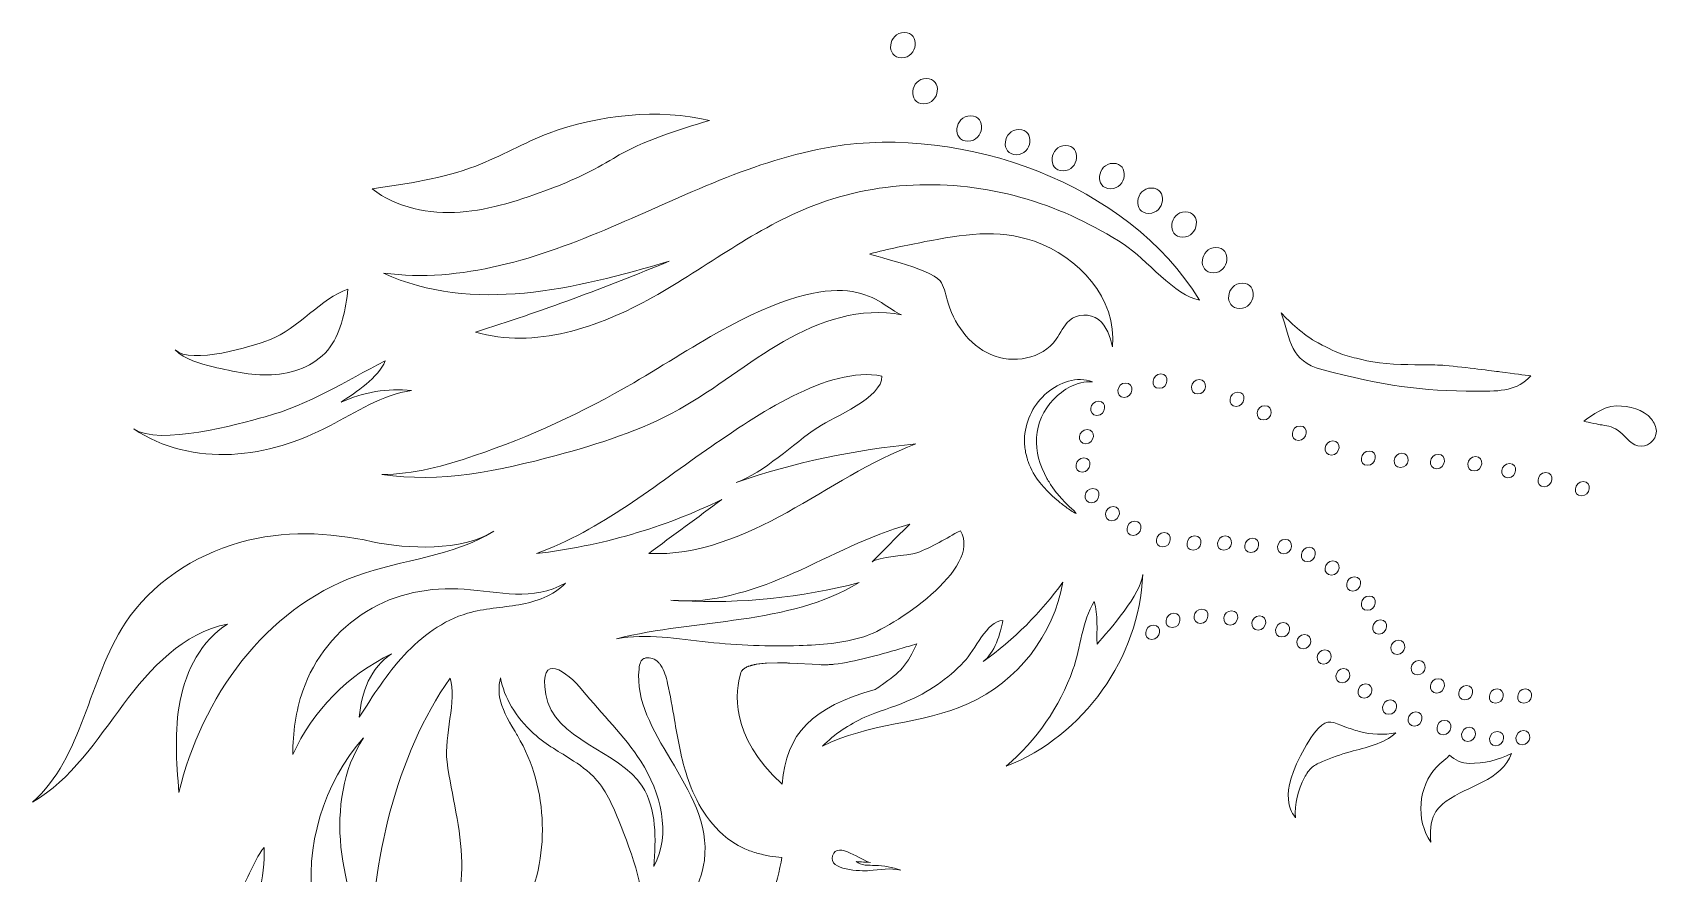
# Model space of a CAD drawing. Header units: millimetres. Extents: x -1356 to 546, y -801 to 88.
# Drawn here: x -1322 to -1003, y -171.3 to -6.2 of the extents above; entities that cross this region are included whole.
import ezdxf

# ---------------------------------------------------------------- set-up
doc = ezdxf.new("R2010")
doc.units = ezdxf.units.MM
doc.header["$MEASUREMENT"] = 0
doc.layers.add('Layer 2', color=7, linetype='Continuous')

msp = doc.modelspace()

# ---------------------------------------------------------------- linework, layer by layer
at = {"layer": 'Layer 2', "lineweight": 0}
for points, knots in [([(-1150.75, -6.21), (-1147.53, -6.21), (-1148.09, -11.19), (-1151.28, -11.19), (-1154.51, -11.19), (-1153.95, -6.21), (-1150.75, -6.21)], [0, 0, 0, 0, 1, 1, 1, 2, 2, 2, 2]), ([(-1146.42, -15.22), (-1143.19, -15.22), (-1143.75, -20.2), (-1146.94, -20.2), (-1150.17, -20.2), (-1149.61, -15.22), (-1146.42, -15.22)], [0, 0, 0, 0, 1, 1, 1, 2, 2, 2, 2]), ([(-1255.31, -36.89), (-1248.42, -35.9), (-1241.46, -34.9), (-1234.96, -32.42), (-1230.03, -30.53), (-1225.45, -27.83), (-1220.52, -25.96), (-1211.16, -22.42), (-1198.79, -21.05), (-1189.05, -23.48), (-1195.17, -25.38), (-1201.84, -27.27), (-1207.89, -30.92), (-1211.84, -33.3), (-1215.98, -35.31), (-1220.3, -36.91), (-1226.03, -39.03), (-1231.9, -41.02), (-1237.99, -41.46), (-1244.08, -41.9), (-1250.5, -40.65), (-1255.31, -36.89)], [0, 0, 0, 0, 1, 1, 1, 2, 2, 2, 3, 3, 3, 4, 4, 4, 5, 5, 5, 6, 6, 6, 7, 7, 7, 7]), ([(-1107.57, -47.83), (-1113.47, -44.01), (-1119.87, -40.97), (-1126.61, -38.95), (-1140.25, -34.86), (-1155.26, -35.04), (-1168.55, -40.17), (-1179.89, -44.54), (-1189.59, -52.24), (-1200.19, -58.18), (-1210.79, -64.13), (-1223.34, -68.39), (-1235.02, -65.04), (-1222.14, -60.95), (-1209.43, -56.3), (-1196.96, -51.11), (-1215.32, -56.57), (-1235.69, -61.52), (-1253.06, -53.44), (-1237.8, -55.52), (-1222.49, -50.47), (-1208.32, -44.42), (-1194.15, -38.37), (-1180.2, -31.19), (-1165.01, -28.65), (-1139.29, -24.35), (-1106.84, -35.73), (-1092.77, -58.73), (-1097.46, -58.03), (-1103.36, -50.57), (-1107.57, -47.83)], [0, 0, 0, 0, 1, 1, 1, 2, 2, 2, 3, 3, 3, 4, 4, 4, 5, 5, 5, 6, 6, 6, 7, 7, 7, 8, 8, 8, 9, 9, 9, 10, 10, 10, 10]), ([(-1137.74, -22.56), (-1134.52, -22.56), (-1135.07, -27.54), (-1138.27, -27.54), (-1141.49, -27.54), (-1140.94, -22.56), (-1137.74, -22.56)], [0, 0, 0, 0, 1, 1, 1, 2, 2, 2, 2]), ([(-1128.23, -25.23), (-1125.01, -25.23), (-1125.57, -30.21), (-1128.76, -30.21), (-1131.98, -30.21), (-1131.43, -25.23), (-1128.23, -25.23)], [0, 0, 0, 0, 1, 1, 1, 2, 2, 2, 2]), ([(-1119.06, -28.4), (-1115.83, -28.4), (-1116.39, -33.38), (-1119.58, -33.38), (-1122.81, -33.38), (-1122.25, -28.4), (-1119.06, -28.4)], [0, 0, 0, 0, 1, 1, 1, 2, 2, 2, 2]), ([(-1109.72, -31.9), (-1106.49, -31.9), (-1107.05, -36.88), (-1110.24, -36.88), (-1113.47, -36.88), (-1112.91, -31.9), (-1109.72, -31.9)], [0, 0, 0, 0, 1, 1, 1, 2, 2, 2, 2]), ([(-1102.21, -36.74), (-1098.98, -36.74), (-1099.54, -41.72), (-1102.73, -41.72), (-1105.96, -41.72), (-1105.4, -36.74), (-1102.21, -36.74)], [0, 0, 0, 0, 1, 1, 1, 2, 2, 2, 2]), ([(-1095.54, -41.41), (-1092.31, -41.41), (-1092.87, -46.39), (-1096.06, -46.39), (-1099.29, -46.39), (-1098.73, -41.41), (-1095.54, -41.41)], [0, 0, 0, 0, 1, 1, 1, 2, 2, 2, 2]), ([(-1112.62, -62.57), (-1114.27, -61.33), (-1116.77, -61.42), (-1118.33, -62.76), (-1119.48, -63.74), (-1120.06, -65.21), (-1120.93, -66.44), (-1123.69, -70.31), (-1129.41, -71.34), (-1133.76, -69.44), (-1138.12, -67.54), (-1141.1, -63.24), (-1142.36, -58.66), (-1142.71, -57.38), (-1142.96, -56.03), (-1143.74, -54.97), (-1145.59, -52.45), (-1158.11, -49.83), (-1157.51, -49.67), (-1153.94, -48.71), (-1150.32, -47.98), (-1146.7, -47.27), (-1139.44, -45.87), (-1132.42, -44.68), (-1125.2, -47.2), (-1116.61, -50.2), (-1108.93, -58.35), (-1109.85, -67.95), (-1110.36, -65.96), (-1110.97, -63.81), (-1112.62, -62.57)], [0, 0, 0, 0, 1, 1, 1, 2, 2, 2, 3, 3, 3, 4, 4, 4, 5, 5, 5, 6, 6, 6, 7, 7, 7, 8, 8, 8, 9, 9, 9, 10, 10, 10, 10]), ([(-1151.29, -61.65), (-1159.23, -60.02), (-1167.47, -62.84), (-1174.51, -66.88), (-1181.54, -70.93), (-1187.82, -76.2), (-1194.91, -80.14), (-1202.47, -84.35), (-1210.8, -86.98), (-1219.15, -89.24), (-1230.32, -92.26), (-1241.96, -94.7), (-1253.4, -92.98), (-1247.17, -92.97), (-1241.07, -91.28), (-1235.18, -89.28), (-1224.31, -85.58), (-1213.82, -80.78), (-1203.92, -74.97), (-1197.68, -71.31), (-1191.63, -67.34), (-1185.25, -63.93), (-1160.9, -50.89), (-1156.22, -59.45), (-1151.29, -61.65)], [0, 0, 0, 0, 1, 1, 1, 2, 2, 2, 3, 3, 3, 4, 4, 4, 5, 5, 5, 6, 6, 6, 7, 7, 7, 8, 8, 8, 8]), ([(-1090.06, -53.4), (-1093.28, -53.4), (-1092.72, -48.41), (-1089.53, -48.41), (-1086.31, -48.41), (-1086.86, -53.4), (-1090.06, -53.4)], [0, 0, 0, 0, 1, 1, 1, 2, 2, 2, 2]), ([(-1286.53, -71.83), (-1289.22, -71.19), (-1292.04, -70.43), (-1294.02, -68.5), (-1290.93, -71.51), (-1278.8, -67.82), (-1275.45, -66.55), (-1269.78, -64.4), (-1265.24, -58.26), (-1260.07, -56.63), (-1260.43, -60.34), (-1261.32, -64.83), (-1263.56, -67.95), (-1265.97, -71.31), (-1270.16, -73.03), (-1274.28, -73.36), (-1278.4, -73.69), (-1282.51, -72.8), (-1286.53, -71.83)], [0, 0, 0, 0, 1, 1, 1, 2, 2, 2, 3, 3, 3, 4, 4, 4, 5, 5, 5, 6, 6, 6, 6]), ([(-1084.88, -60.4), (-1088.11, -60.4), (-1087.55, -55.42), (-1084.36, -55.42), (-1081.13, -55.42), (-1081.69, -60.4), (-1084.88, -60.4)], [0, 0, 0, 0, 1, 1, 1, 2, 2, 2, 2]), ([(-1038.36, -76.63), (-1049.29, -76.63), (-1056.49, -75.58), (-1068.75, -72.36), (-1074.98, -70.73), (-1074.88, -66.67), (-1076.71, -61.26), (-1075.09, -63.03), (-1072.42, -65.58), (-1069.46, -67.16), (-1065.1, -69.49), (-1063.85, -69.73), (-1060.89, -70.41), (-1060.89, -70.41), (-1059.89, -70.65), (-1059.89, -70.65), (-1056.87, -71.36), (-1052.57, -71.4), (-1049.11, -71.44), (-1047.27, -71.45), (-1045.68, -71.47), (-1044.55, -71.58), (-1040.26, -71.98), (-1035.19, -72.64), (-1033.74, -72.83), (-1030.81, -73.23), (-1029.07, -73.43), (-1027.66, -73.59), (-1030.48, -76.57), (-1033.26, -76.63), (-1038.36, -76.63)], [0, 0, 0, 0, 1, 1, 1, 2, 2, 2, 3, 3, 3, 4, 4, 4, 5, 5, 5, 6, 6, 6, 7, 7, 7, 8, 8, 8, 9, 9, 9, 10, 10, 10, 10]), ([(-1282.91, -89.03), (-1289.64, -89.37), (-1296.56, -87.82), (-1302.13, -84.03), (-1297.13, -87.43), (-1281.66, -83.11), (-1276.32, -81.64), (-1267.62, -79.25), (-1260.6, -74.72), (-1252.75, -70.68), (-1254.05, -74.04), (-1258.46, -76.77), (-1261.4, -78.79), (-1257.1, -76.81), (-1252.26, -76.01), (-1247.54, -76.5), (-1253.37, -77.28), (-1258.41, -80.75), (-1263.63, -83.44), (-1269.62, -86.53), (-1276.18, -88.68), (-1282.91, -89.03)], [0, 0, 0, 0, 1, 1, 1, 2, 2, 2, 3, 3, 3, 4, 4, 4, 5, 5, 5, 6, 6, 6, 7, 7, 7, 7]), ([(-1148.47, -86.99), (-1157.45, -90.31), (-1165.42, -95.8), (-1173.8, -100.43), (-1182.18, -105.06), (-1191.41, -108.93), (-1200.97, -108.49), (-1196.18, -104.96), (-1191.38, -101.42), (-1186.59, -97.89), (-1198.02, -103.45), (-1210.41, -107.06), (-1223.04, -108.5), (-1210.33, -103.9), (-1199.69, -95.08), (-1188.56, -87.41), (-1180.3, -81.72), (-1165.72, -71.51), (-1155.15, -73.68), (-1155.05, -77.91), (-1164.5, -81.64), (-1167.72, -83.73), (-1172.55, -86.88), (-1178.38, -92.69), (-1183.76, -94.53), (-1172.35, -90.62), (-1160.48, -88.09), (-1148.47, -86.99)], [0, 0, 0, 0, 1, 1, 1, 2, 2, 2, 3, 3, 3, 4, 4, 4, 5, 5, 5, 6, 6, 6, 7, 7, 7, 8, 8, 8, 9, 9, 9, 9]), ([(-1100.67, -76.06), (-1102.5, -76.06), (-1102.18, -73.24), (-1100.38, -73.24), (-1098.56, -73.24), (-1098.87, -76.06), (-1100.67, -76.06)], [0, 0, 0, 0, 1, 1, 1, 2, 2, 2, 2]), ([(-1116.05, -74.98), (-1116.76, -75.16), (-1117.45, -75.38), (-1118.09, -75.73), (-1119.39, -76.34), (-1120.51, -77.27), (-1121.48, -78.28), (-1123.42, -80.33), (-1124.61, -82.99), (-1124.79, -85.71), (-1124.96, -88.44), (-1124.17, -91.21), (-1122.74, -93.75), (-1122.58, -94.08), (-1122.37, -94.37), (-1122.18, -94.69), (-1121.98, -95), (-1121.79, -95.31), (-1121.56, -95.61), (-1121.56, -95.61), (-1120.9, -96.5), (-1120.9, -96.5), (-1120.9, -96.5), (-1120.17, -97.36), (-1120.17, -97.36), (-1119.7, -97.94), (-1119.15, -98.45), (-1118.62, -98.99), (-1118.36, -99.27), (-1118.07, -99.5), (-1117.79, -99.76), (-1117.52, -100.03), (-1117.19, -100.22), (-1117.01, -100.61), (-1117.42, -100.53), (-1117.7, -100.25), (-1118.02, -100.06), (-1118.34, -99.84), (-1118.67, -99.64), (-1118.97, -99.4), (-1119.57, -98.92), (-1120.21, -98.5), (-1120.78, -97.98), (-1120.78, -97.98), (-1121.67, -97.22), (-1121.67, -97.22), (-1121.67, -97.22), (-1122.5, -96.4), (-1122.5, -96.4), (-1122.79, -96.13), (-1123.05, -95.84), (-1123.31, -95.54), (-1123.56, -95.24), (-1123.84, -94.96), (-1124.07, -94.64), (-1125.07, -93.4), (-1125.87, -91.98), (-1126.43, -90.44), (-1126.5, -90.25), (-1126.56, -90.05), (-1126.63, -89.86), (-1126.63, -89.86), (-1126.78, -89.26), (-1126.78, -89.26), (-1126.78, -89.26), (-1126.93, -88.66), (-1126.93, -88.66), (-1126.97, -88.46), (-1126.99, -88.25), (-1127.02, -88.04), (-1127.09, -87.63), (-1127.13, -87.22), (-1127.13, -86.8), (-1127.13, -86.8), (-1127.15, -86.18), (-1127.15, -86.18), (-1127.15, -85.97), (-1127.13, -85.76), (-1127.12, -85.55), (-1126.91, -82.21), (-1125.23, -79.04), (-1122.73, -76.96), (-1121.49, -75.9), (-1120.04, -75.1), (-1118.49, -74.66), (-1117.72, -74.44), (-1116.91, -74.35), (-1116.12, -74.34), (-1115.32, -74.36), (-1114.53, -74.52), (-1113.82, -74.8), (-1114.6, -74.77), (-1115.34, -74.82), (-1116.05, -74.98)], [0, 0, 0, 0, 1, 1, 1, 2, 2, 2, 3, 3, 3, 4, 4, 4, 5, 5, 5, 6, 6, 6, 7, 7, 7, 8, 8, 8, 9, 9, 9, 10, 10, 10, 11, 11, 11, 12, 12, 12, 13, 13, 13, 14, 14, 14, 15, 15, 15, 16, 16, 16, 17, 17, 17, 18, 18, 18, 19, 19, 19, 20, 20, 20, 21, 21, 21, 22, 22, 22, 23, 23, 23, 24, 24, 24, 25, 25, 25, 26, 26, 26, 27, 27, 27, 28, 28, 28, 29, 29, 29, 30, 30, 30, 31, 31, 31, 31]), ([(-1107.57, -77.84), (-1109.39, -77.84), (-1109.08, -75.02), (-1107.27, -75.02), (-1105.45, -75.02), (-1105.77, -77.84), (-1107.57, -77.84)], [0, 0, 0, 0, 1, 1, 1, 2, 2, 2, 2]), ([(-1093.11, -77.17), (-1094.93, -77.17), (-1094.62, -74.35), (-1092.82, -74.35), (-1090.99, -74.35), (-1091.31, -77.17), (-1093.11, -77.17)], [0, 0, 0, 0, 1, 1, 1, 2, 2, 2, 2]), ([(-1112.91, -81.39), (-1114.73, -81.39), (-1114.41, -78.58), (-1112.61, -78.58), (-1110.79, -78.58), (-1111.11, -81.39), (-1112.91, -81.39)], [0, 0, 0, 0, 1, 1, 1, 2, 2, 2, 2]), ([(-1085.55, -79.61), (-1087.37, -79.61), (-1087.06, -76.8), (-1085.25, -76.8), (-1083.43, -76.8), (-1083.75, -79.61), (-1085.55, -79.61)], [0, 0, 0, 0, 1, 1, 1, 2, 2, 2, 2]), ([(-1080.21, -82.28), (-1082.03, -82.28), (-1081.72, -79.47), (-1079.92, -79.47), (-1078.09, -79.47), (-1078.41, -82.28), (-1080.21, -82.28)], [0, 0, 0, 0, 1, 1, 1, 2, 2, 2, 2]), ([(-1006.68, -87.36), (-1008.34, -86.92), (-1009.26, -85.18), (-1010.69, -84.24), (-1011.71, -83.57), (-1012.91, -83.35), (-1014.09, -83.2), (-1014.59, -83.13), (-1017.26, -82.53), (-1017.26, -82.53), (-1017.26, -82.53), (-1013.73, -79.48), (-1010.84, -79.52), (-1008.3, -79.56), (-1005.6, -80.12), (-1004, -82.09), (-1003.45, -82.78), (-1003.03, -83.61), (-1003.02, -84.5), (-1002.99, -86.29), (-1004.95, -87.82), (-1006.68, -87.36)], [0, 0, 0, 0, 1, 1, 1, 2, 2, 2, 3, 3, 3, 4, 4, 4, 5, 5, 5, 6, 6, 6, 7, 7, 7, 7]), ([(-1115.13, -86.95), (-1116.95, -86.95), (-1116.64, -84.14), (-1114.84, -84.14), (-1113.01, -84.14), (-1113.33, -86.95), (-1115.13, -86.95)], [0, 0, 0, 0, 1, 1, 1, 2, 2, 2, 2]), ([(-1073.32, -86.29), (-1075.14, -86.29), (-1074.82, -83.47), (-1073.02, -83.47), (-1071.2, -83.47), (-1071.51, -86.29), (-1073.32, -86.29)], [0, 0, 0, 0, 1, 1, 1, 2, 2, 2, 2]), ([(-1066.87, -89.18), (-1068.69, -89.18), (-1068.37, -86.37), (-1066.57, -86.37), (-1064.75, -86.37), (-1065.06, -89.18), (-1066.87, -89.18)], [0, 0, 0, 0, 1, 1, 1, 2, 2, 2, 2]), ([(-1059.75, -91.18), (-1061.57, -91.18), (-1061.25, -88.37), (-1059.45, -88.37), (-1057.63, -88.37), (-1057.95, -91.18), (-1059.75, -91.18)], [0, 0, 0, 0, 1, 1, 1, 2, 2, 2, 2]), ([(-1053.3, -91.63), (-1055.12, -91.63), (-1054.8, -88.81), (-1053, -88.81), (-1051.18, -88.81), (-1051.5, -91.63), (-1053.3, -91.63)], [0, 0, 0, 0, 1, 1, 1, 2, 2, 2, 2]), ([(-1046.18, -91.85), (-1048, -91.85), (-1047.69, -89.03), (-1045.88, -89.03), (-1044.06, -89.03), (-1044.38, -91.85), (-1046.18, -91.85)], [0, 0, 0, 0, 1, 1, 1, 2, 2, 2, 2]), ([(-1115.5, -89.7), (-1113.68, -89.7), (-1114, -92.52), (-1115.8, -92.52), (-1117.62, -92.52), (-1117.31, -89.7), (-1115.5, -89.7)], [0, 0, 0, 0, 1, 1, 1, 2, 2, 2, 2]), ([(-1038.84, -92.29), (-1040.66, -92.29), (-1040.35, -89.48), (-1038.54, -89.48), (-1036.72, -89.48), (-1037.04, -92.29), (-1038.84, -92.29)], [0, 0, 0, 0, 1, 1, 1, 2, 2, 2, 2]), ([(-1032.17, -93.63), (-1033.99, -93.63), (-1033.67, -90.81), (-1031.87, -90.81), (-1030.05, -90.81), (-1030.37, -93.63), (-1032.17, -93.63)], [0, 0, 0, 0, 1, 1, 1, 2, 2, 2, 2]), ([(-1113.72, -95.71), (-1111.9, -95.71), (-1112.22, -98.52), (-1114.02, -98.52), (-1115.84, -98.52), (-1115.53, -95.71), (-1113.72, -95.71)], [0, 0, 0, 0, 1, 1, 1, 2, 2, 2, 2]), ([(-1025.05, -95.41), (-1026.87, -95.41), (-1026.56, -92.59), (-1024.75, -92.59), (-1022.93, -92.59), (-1023.25, -95.41), (-1025.05, -95.41)], [0, 0, 0, 0, 1, 1, 1, 2, 2, 2, 2]), ([(-1017.71, -97.19), (-1019.53, -97.19), (-1019.22, -94.37), (-1017.41, -94.37), (-1015.59, -94.37), (-1015.91, -97.19), (-1017.71, -97.19)], [0, 0, 0, 0, 1, 1, 1, 2, 2, 2, 2]), ([(-1109.72, -99.27), (-1107.9, -99.27), (-1108.21, -102.08), (-1110.02, -102.08), (-1111.84, -102.08), (-1111.52, -99.27), (-1109.72, -99.27)], [0, 0, 0, 0, 1, 1, 1, 2, 2, 2, 2]), ([(-1293.26, -155.44), (-1293.73, -149.41), (-1294.19, -143.28), (-1293.02, -137.34), (-1291.85, -131.41), (-1288.82, -125.57), (-1283.7, -122.34), (-1292.36, -124.01), (-1298.89, -131.03), (-1304.16, -138.09), (-1309.44, -145.15), (-1314.39, -152.9), (-1322.02, -157.3), (-1312.04, -148.52), (-1311.15, -133.29), (-1303.82, -122.19), (-1298.66, -114.37), (-1290.34, -108.89), (-1281.33, -106.34), (-1272.51, -103.84), (-1264.04, -104.32), (-1255.24, -106.17), (-1248.33, -107.63), (-1237.77, -108.1), (-1231.41, -104.12), (-1239.43, -109.13), (-1249.39, -109.65), (-1258.29, -112.85), (-1276.31, -119.32), (-1288.84, -136.81), (-1293.26, -155.44)], [0, 0, 0, 0, 1, 1, 1, 2, 2, 2, 3, 3, 3, 4, 4, 4, 5, 5, 5, 6, 6, 6, 7, 7, 7, 8, 8, 8, 9, 9, 9, 10, 10, 10, 10]), ([(-1159.64, -114.21), (-1171.02, -117.16), (-1182.86, -118.37), (-1194.61, -117.78), (-1195.27, -117.76), (-1195.94, -117.73), (-1196.61, -117.66), (-1195.94, -117.71), (-1195.27, -117.74), (-1194.61, -117.78), (-1187.03, -117.99), (-1179.56, -115.46), (-1172.59, -112.37), (-1165.01, -109.01), (-1157.69, -104.94), (-1149.69, -102.73), (-1152.16, -105.2), (-1154.62, -107.67), (-1157.09, -110.15), (-1156.06, -109.12), (-1149.98, -108.96), (-1148.28, -108.35), (-1145.23, -107.26), (-1142.57, -105.48), (-1139.75, -104.02), (-1135.22, -111.39), (-1153.23, -123.17), (-1158.74, -124.85), (-1162.84, -126.1), (-1167.15, -126.45), (-1171.43, -126.58), (-1177.4, -126.77), (-1183.38, -126.53), (-1189.32, -125.89), (-1195.3, -125.24), (-1201.38, -124.17), (-1207.3, -125.24), (-1191.39, -121.2), (-1173.69, -122.69), (-1159.64, -114.21)], [0, 0, 0, 0, 1, 1, 1, 2, 2, 2, 3, 3, 3, 4, 4, 4, 5, 5, 5, 6, 6, 6, 7, 7, 7, 8, 8, 8, 9, 9, 9, 10, 10, 10, 11, 11, 11, 12, 12, 12, 13, 13, 13, 13]), ([(-1105.49, -102.16), (-1103.67, -102.16), (-1103.99, -104.97), (-1105.79, -104.97), (-1107.61, -104.97), (-1107.3, -102.16), (-1105.49, -102.16)], [0, 0, 0, 0, 1, 1, 1, 2, 2, 2, 2]), ([(-1099.71, -104.38), (-1097.89, -104.38), (-1098.21, -107.2), (-1100.01, -107.2), (-1101.83, -107.2), (-1101.51, -104.38), (-1099.71, -104.38)], [0, 0, 0, 0, 1, 1, 1, 2, 2, 2, 2]), ([(-1093.71, -105.05), (-1091.88, -105.05), (-1092.2, -107.86), (-1094, -107.86), (-1095.82, -107.86), (-1095.51, -105.05), (-1093.71, -105.05)], [0, 0, 0, 0, 1, 1, 1, 2, 2, 2, 2]), ([(-1087.7, -105.05), (-1085.88, -105.05), (-1086.19, -107.86), (-1088, -107.86), (-1089.82, -107.86), (-1089.5, -105.05), (-1087.7, -105.05)], [0, 0, 0, 0, 1, 1, 1, 2, 2, 2, 2]), ([(-1082.36, -105.49), (-1080.54, -105.49), (-1080.86, -108.31), (-1082.66, -108.31), (-1084.48, -108.31), (-1084.16, -105.49), (-1082.36, -105.49)], [0, 0, 0, 0, 1, 1, 1, 2, 2, 2, 2]), ([(-1075.91, -105.72), (-1074.09, -105.72), (-1074.41, -108.53), (-1076.21, -108.53), (-1078.03, -108.53), (-1077.71, -105.72), (-1075.91, -105.72)], [0, 0, 0, 0, 1, 1, 1, 2, 2, 2, 2]), ([(-1071.24, -107.27), (-1069.42, -107.27), (-1069.73, -110.09), (-1071.54, -110.09), (-1073.36, -110.09), (-1073.04, -107.27), (-1071.24, -107.27)], [0, 0, 0, 0, 1, 1, 1, 2, 2, 2, 2]), ([(-1066.57, -109.94), (-1064.75, -109.94), (-1065.06, -112.76), (-1066.87, -112.76), (-1068.69, -112.76), (-1068.37, -109.94), (-1066.57, -109.94)], [0, 0, 0, 0, 1, 1, 1, 2, 2, 2, 2]), ([(-1270.89, -147.94), (-1270.84, -143.71), (-1270.32, -139.46), (-1268.93, -135.46), (-1266.7, -129.04), (-1262.2, -123.42), (-1256.41, -119.86), (-1250.67, -116.33), (-1243.9, -115.01), (-1237.23, -115.51), (-1230.44, -116.03), (-1223.71, -117.88), (-1217.34, -114.32), (-1219.67, -116.82), (-1223.1, -117.95), (-1226.46, -118.54), (-1229.82, -119.13), (-1233.27, -119.27), (-1236.55, -120.22), (-1241.37, -121.63), (-1245.56, -124.74), (-1248.98, -128.43), (-1252.4, -132.11), (-1255.12, -136.38), (-1257.82, -140.62), (-1257.46, -135.81), (-1255.57, -130.76), (-1251.48, -128.21), (-1259.99, -132.25), (-1266.99, -139.37), (-1270.89, -147.94)], [0, 0, 0, 0, 1, 1, 1, 2, 2, 2, 3, 3, 3, 4, 4, 4, 5, 5, 5, 6, 6, 6, 7, 7, 7, 8, 8, 8, 9, 9, 9, 10, 10, 10, 10]), ([(-1138.12, -137.96), (-1147.25, -142.05), (-1157.97, -141.75), (-1166.86, -146.34), (-1164.46, -143.96), (-1161.62, -142.03), (-1158.53, -140.65), (-1155.89, -139.47), (-1153.07, -138.7), (-1150.39, -137.58), (-1146.12, -135.81), (-1142.25, -133.11), (-1139.05, -129.78), (-1136.84, -127.47), (-1134.54, -121.74), (-1131.41, -121.66), (-1131.75, -124.03), (-1133.14, -128.19), (-1135.24, -129.69), (-1129.22, -125.39), (-1123.91, -120.1), (-1119.59, -114.09), (-1121.37, -124.42), (-1128.55, -133.67), (-1138.12, -137.96)], [0, 0, 0, 0, 1, 1, 1, 2, 2, 2, 3, 3, 3, 4, 4, 4, 5, 5, 5, 6, 6, 6, 7, 7, 7, 8, 8, 8, 8]), ([(-1130.72, -150.25), (-1124.76, -145.23), (-1120.26, -138.59), (-1117.62, -131.27), (-1116.1, -127.03), (-1115.81, -121.68), (-1113.46, -117.93), (-1112.69, -120.55), (-1112.96, -123.54), (-1112.9, -126.28), (-1110.58, -123.63), (-1104.07, -116.25), (-1103.93, -112.63), (-1104.54, -128.92), (-1115.53, -144.35), (-1130.72, -150.25)], [0, 0, 0, 0, 1, 1, 1, 2, 2, 2, 3, 3, 3, 4, 4, 4, 5, 5, 5, 5]), ([(-1062.34, -113.06), (-1060.52, -113.06), (-1060.84, -115.87), (-1062.64, -115.87), (-1064.46, -115.87), (-1064.15, -113.06), (-1062.34, -113.06)], [0, 0, 0, 0, 1, 1, 1, 2, 2, 2, 2]), ([(-1059.45, -116.84), (-1057.63, -116.84), (-1057.95, -119.65), (-1059.75, -119.65), (-1061.57, -119.65), (-1061.25, -116.84), (-1059.45, -116.84)], [0, 0, 0, 0, 1, 1, 1, 2, 2, 2, 2]), ([(-1098.12, -123.04), (-1099.94, -123.04), (-1099.62, -120.23), (-1097.82, -120.23), (-1096, -120.23), (-1096.31, -123.04), (-1098.12, -123.04)], [0, 0, 0, 0, 1, 1, 1, 2, 2, 2, 2]), ([(-1092.61, -122.21), (-1094.43, -122.21), (-1094.12, -119.4), (-1092.32, -119.4), (-1090.49, -119.4), (-1090.81, -122.21), (-1092.61, -122.21)], [0, 0, 0, 0, 1, 1, 1, 2, 2, 2, 2]), ([(-1086.77, -122.54), (-1088.59, -122.54), (-1088.28, -119.73), (-1086.48, -119.73), (-1084.66, -119.73), (-1084.97, -122.54), (-1086.77, -122.54)], [0, 0, 0, 0, 1, 1, 1, 2, 2, 2, 2]), ([(-1081.27, -123.54), (-1083.09, -123.54), (-1082.77, -120.73), (-1080.97, -120.73), (-1079.15, -120.73), (-1079.47, -123.54), (-1081.27, -123.54)], [0, 0, 0, 0, 1, 1, 1, 2, 2, 2, 2]), ([(-1101.82, -122.57), (-1100, -122.57), (-1100.32, -125.38), (-1102.12, -125.38), (-1103.94, -125.38), (-1103.63, -122.57), (-1101.82, -122.57)], [0, 0, 0, 0, 1, 1, 1, 2, 2, 2, 2]), ([(-1076.3, -122.06), (-1074.48, -122.06), (-1074.79, -124.88), (-1076.6, -124.88), (-1078.42, -124.88), (-1078.1, -122.06), (-1076.3, -122.06)], [0, 0, 0, 0, 1, 1, 1, 2, 2, 2, 2]), ([(-1072.13, -124.4), (-1070.31, -124.4), (-1070.62, -127.21), (-1072.43, -127.21), (-1074.25, -127.21), (-1073.93, -124.4), (-1072.13, -124.4)], [0, 0, 0, 0, 1, 1, 1, 2, 2, 2, 2]), ([(-1057.52, -124.32), (-1059.35, -124.32), (-1059.03, -121.51), (-1057.23, -121.51), (-1055.41, -121.51), (-1055.72, -124.32), (-1057.52, -124.32)], [0, 0, 0, 0, 1, 1, 1, 2, 2, 2, 2]), ([(-1202.25, -154.18), (-1206.77, -147.16), (-1219.71, -145.17), (-1221.19, -136.16), (-1222.6, -127.59), (-1217.04, -131.61), (-1213.96, -135.38), (-1210.16, -140.04), (-1205.77, -144.2), (-1202.52, -149.29), (-1198.59, -155.42), (-1196.51, -163.52), (-1199.93, -169.95), (-1199.58, -164.55), (-1199.33, -158.73), (-1202.25, -154.18)], [0, 0, 0, 0, 1, 1, 1, 2, 2, 2, 3, 3, 3, 4, 4, 4, 5, 5, 5, 5]), ([(-1174.74, -153.76), (-1185.21, -144.29), (-1183.92, -135.35), (-1182.87, -131.93), (-1182.85, -131.86), (-1182.83, -131.79), (-1182.8, -131.75), (-1182.8, -131.75), (-1182.78, -131.7), (-1182.78, -131.7), (-1182.75, -131.65), (-1182.72, -131.59), (-1182.69, -131.55), (-1182.67, -131.52), (-1182.64, -131.49), (-1182.62, -131.47), (-1182.59, -131.43), (-1182.56, -131.38), (-1182.52, -131.34), (-1182.49, -131.31), (-1182.45, -131.29), (-1182.4, -131.24), (-1182.36, -131.2), (-1182.32, -131.17), (-1182.27, -131.13), (-1182.27, -131.13), (-1182.14, -131.04), (-1182.14, -131.04), (-1182.09, -131.01), (-1182.05, -130.98), (-1182, -130.95), (-1182, -130.95), (-1181.81, -130.85), (-1181.81, -130.85), (-1181.76, -130.82), (-1181.71, -130.8), (-1181.66, -130.77), (-1181.66, -130.77), (-1181.42, -130.68), (-1181.42, -130.68), (-1181.37, -130.65), (-1181.31, -130.63), (-1181.26, -130.61), (-1181.26, -130.61), (-1180.99, -130.52), (-1180.99, -130.52), (-1180.93, -130.5), (-1180.86, -130.48), (-1180.79, -130.46), (-1180.74, -130.45), (-1180.7, -130.43), (-1180.65, -130.42), (-1180.65, -130.42), (-1180.51, -130.39), (-1180.51, -130.39), (-1180.43, -130.37), (-1180.36, -130.35), (-1180.27, -130.33), (-1180.22, -130.32), (-1180.16, -130.31), (-1180.1, -130.29), (-1180.1, -130.29), (-1179.96, -130.27), (-1179.96, -130.27), (-1179.88, -130.25), (-1179.8, -130.24), (-1179.72, -130.22), (-1179.72, -130.22), (-1179.36, -130.17), (-1179.36, -130.17), (-1179.28, -130.16), (-1179.2, -130.14), (-1179.11, -130.13), (-1179.11, -130.13), (-1178.74, -130.09), (-1178.74, -130.09), (-1178.65, -130.08), (-1178.56, -130.07), (-1178.48, -130.06), (-1178.48, -130.06), (-1178.12, -130.03), (-1178.12, -130.03), (-1178.01, -130.03), (-1177.91, -130.02), (-1177.81, -130.01), (-1177.81, -130.01), (-1175.64, -129.95), (-1175.64, -129.95), (-1175.64, -129.95), (-1173.97, -129.98), (-1173.97, -129.98), (-1173.74, -129.99), (-1173.51, -130), (-1173.23, -130.01), (-1173.23, -130.01), (-1167.39, -130.31), (-1167.39, -130.31), (-1167.19, -130.32), (-1166.99, -130.32), (-1166.79, -130.32), (-1166.79, -130.32), (-1166.73, -130.32), (-1166.73, -130.32), (-1166.59, -130.33), (-1166.45, -130.33), (-1166.31, -130.33), (-1166.31, -130.33), (-1166.07, -130.33), (-1166.07, -130.33), (-1165.94, -130.32), (-1165.82, -130.32), (-1165.7, -130.32), (-1165.7, -130.32), (-1165.52, -130.31), (-1165.52, -130.31), (-1165.4, -130.31), (-1165.29, -130.3), (-1165.13, -130.29), (-1165.13, -130.29), (-1165.01, -130.28), (-1165.01, -130.28), (-1164.86, -130.27), (-1164.72, -130.26), (-1164.59, -130.24), (-1164.59, -130.24), (-1164.52, -130.23), (-1164.52, -130.23), (-1160.24, -129.69), (-1156.05, -128.48), (-1151.62, -127.2), (-1150.52, -126.88), (-1149.41, -126.56), (-1148.27, -126.24), (-1149.19, -128.05), (-1150, -129.61), (-1151.1, -130.91), (-1152.15, -132.16), (-1153.57, -133.16), (-1155.07, -134.22), (-1155.53, -134.54), (-1156, -134.87), (-1156.46, -135.21), (-1168.87, -138.64), (-1174.01, -143.86), (-1174.74, -153.76)], [0, 0, 0, 0, 1, 1, 1, 2, 2, 2, 3, 3, 3, 4, 4, 4, 5, 5, 5, 6, 6, 6, 7, 7, 7, 8, 8, 8, 9, 9, 9, 10, 10, 10, 11, 11, 11, 12, 12, 12, 13, 13, 13, 14, 14, 14, 15, 15, 15, 16, 16, 16, 17, 17, 17, 18, 18, 18, 19, 19, 19, 20, 20, 20, 21, 21, 21, 22, 22, 22, 23, 23, 23, 24, 24, 24, 25, 25, 25, 26, 26, 26, 27, 27, 27, 28, 28, 28, 29, 29, 29, 30, 30, 30, 31, 31, 31, 32, 32, 32, 33, 33, 33, 34, 34, 34, 35, 35, 35, 36, 36, 36, 37, 37, 37, 38, 38, 38, 39, 39, 39, 40, 40, 40, 41, 41, 41, 42, 42, 42, 43, 43, 43, 44, 44, 44, 45, 45, 45, 46, 46, 46, 47, 47, 47, 48, 48, 48, 48]), ([(-1068.13, -127.4), (-1066.31, -127.4), (-1066.62, -130.22), (-1068.42, -130.22), (-1070.24, -130.22), (-1069.93, -127.4), (-1068.13, -127.4)], [0, 0, 0, 0, 1, 1, 1, 2, 2, 2, 2]), ([(-1053.67, -125.51), (-1051.85, -125.51), (-1052.16, -128.33), (-1053.96, -128.33), (-1055.79, -128.33), (-1055.47, -125.51), (-1053.67, -125.51)], [0, 0, 0, 0, 1, 1, 1, 2, 2, 2, 2]), ([(-1232.9, -193.31), (-1231.87, -189.74), (-1230.13, -186.78), (-1228.29, -183.66), (-1227.63, -182.54), (-1226.95, -181.39), (-1226.28, -180.18), (-1220.41, -169.58), (-1220.37, -155.87), (-1226.19, -145.25), (-1226.56, -144.56), (-1226.97, -143.87), (-1227.36, -143.21), (-1228.65, -141.01), (-1229.88, -138.94), (-1230.26, -136.64), (-1230.46, -135.38), (-1230.39, -134.09), (-1230.07, -132.87), (-1229.39, -136.73), (-1227.15, -140.59), (-1223.59, -143.82), (-1222.94, -144.41), (-1222.26, -144.96), (-1221.56, -145.47), (-1220.34, -146.36), (-1219.05, -147.15), (-1217.8, -147.92), (-1215.9, -149.1), (-1214.1, -150.21), (-1212.55, -151.6), (-1212.18, -151.93), (-1211.83, -152.27), (-1211.52, -152.6), (-1209.1, -155.23), (-1207.73, -158.71), (-1206.4, -162.07), (-1203.53, -169.36), (-1201.07, -176.46), (-1202.46, -183.09), (-1202.46, -183.09), (-1203.6, -188.52), (-1203.6, -188.52), (-1203.6, -188.52), (-1203.39, -188.26), (-1203.39, -188.26), (-1203.39, -188.26), (-1203.41, -188.37), (-1203.41, -188.37), (-1203.41, -188.37), (-1200.08, -184.23), (-1200.08, -184.23), (-1199.72, -183.79), (-1199.23, -183.37), (-1198.84, -183.05), (-1193.79, -178.91), (-1190.65, -173.84), (-1190.03, -168.76), (-1189.14, -161.56), (-1192.93, -155.19), (-1196.61, -149.03), (-1200.16, -143.06), (-1203.53, -137.42), (-1202.87, -131.2), (-1202.75, -129.98), (-1202.47, -129.4), (-1201.9, -129.12), (-1201.9, -129.12), (-1201.8, -129.08), (-1201.8, -129.08), (-1201.06, -128.81), (-1200, -129.05), (-1199.32, -129.62), (-1199.32, -129.62), (-1199.26, -129.68), (-1199.26, -129.68), (-1199.14, -129.78), (-1199.03, -129.9), (-1198.89, -130.06), (-1198.78, -130.19), (-1198.67, -130.33), (-1198.58, -130.48), (-1197.91, -131.47), (-1197.55, -132.75), (-1197.26, -133.99), (-1196.71, -136.33), (-1196.3, -138.78), (-1195.9, -141.14), (-1195.31, -144.61), (-1194.71, -148.2), (-1193.64, -151.65), (-1192.55, -155.19), (-1190.4, -160.15), (-1186.36, -163.7), (-1185.12, -164.79), (-1183.77, -165.68), (-1182.35, -166.35), (-1181.58, -166.71), (-1180.75, -167.01), (-1179.84, -167.28), (-1179.84, -167.28), (-1179.72, -167.31), (-1179.72, -167.31), (-1179.33, -167.43), (-1178.94, -167.53), (-1178.54, -167.61), (-1178.54, -167.61), (-1178.43, -167.64), (-1178.43, -167.64), (-1178.02, -167.73), (-1177.6, -167.81), (-1177.16, -167.88), (-1176.4, -168), (-1175.61, -168.09), (-1174.79, -168.15), (-1176.57, -178.29), (-1183, -194.91), (-1205.63, -203.21), (-1214.79, -200.19), (-1223.95, -196.86), (-1232.9, -193.31)], [0, 0, 0, 0, 1, 1, 1, 2, 2, 2, 3, 3, 3, 4, 4, 4, 5, 5, 5, 6, 6, 6, 7, 7, 7, 8, 8, 8, 9, 9, 9, 10, 10, 10, 11, 11, 11, 12, 12, 12, 13, 13, 13, 14, 14, 14, 15, 15, 15, 16, 16, 16, 17, 17, 17, 18, 18, 18, 19, 19, 19, 20, 20, 20, 21, 21, 21, 22, 22, 22, 23, 23, 23, 24, 24, 24, 25, 25, 25, 26, 26, 26, 27, 27, 27, 28, 28, 28, 29, 29, 29, 30, 30, 30, 31, 31, 31, 32, 32, 32, 33, 33, 33, 34, 34, 34, 35, 35, 35, 36, 36, 36, 37, 37, 37, 38, 38, 38, 39, 39, 39, 40, 40, 40, 40]), ([(-1049.67, -129.52), (-1047.84, -129.52), (-1048.16, -132.33), (-1049.96, -132.33), (-1051.78, -132.33), (-1051.47, -129.52), (-1049.67, -129.52)], [0, 0, 0, 0, 1, 1, 1, 2, 2, 2, 2]), ([(-1251.37, -200.69), (-1254.26, -205.42), (-1256.31, -211.07), (-1255.05, -216.47), (-1257.74, -208.37), (-1260.42, -200.27), (-1263.1, -192.16), (-1264.66, -187.47), (-1266.22, -182.75), (-1266.91, -177.86), (-1268.59, -166.07), (-1264.88, -153.62), (-1257.02, -144.67), (-1261.06, -150.92), (-1262.17, -158.72), (-1261.42, -166.12), (-1260.67, -173.52), (-1258.19, -180.62), (-1255.51, -187.56), (-1255.44, -169.11), (-1250.68, -148.25), (-1239.98, -132.94), (-1238.6, -137.34), (-1241.24, -144.28), (-1240.57, -149.39), (-1239.71, -156.01), (-1237.79, -162.5), (-1237.7, -169.17), (-1237.63, -175.32), (-1239.15, -181.49), (-1242.1, -186.89), (-1244.75, -191.76), (-1248.48, -195.95), (-1251.37, -200.69)], [0, 0, 0, 0, 1, 1, 1, 2, 2, 2, 3, 3, 3, 4, 4, 4, 5, 5, 5, 6, 6, 6, 7, 7, 7, 8, 8, 8, 9, 9, 9, 10, 10, 10, 11, 11, 11, 11]), ([(-1064.75, -133.89), (-1066.57, -133.89), (-1066.26, -131.07), (-1064.46, -131.07), (-1062.64, -131.07), (-1062.95, -133.89), (-1064.75, -133.89)], [0, 0, 0, 0, 1, 1, 1, 2, 2, 2, 2]), ([(-1045.88, -133.07), (-1044.06, -133.07), (-1044.38, -135.89), (-1046.18, -135.89), (-1048, -135.89), (-1047.69, -133.07), (-1045.88, -133.07)], [0, 0, 0, 0, 1, 1, 1, 2, 2, 2, 2]), ([(-1060.12, -134.08), (-1058.3, -134.08), (-1058.61, -136.89), (-1060.42, -136.89), (-1062.24, -136.89), (-1061.92, -134.08), (-1060.12, -134.08)], [0, 0, 0, 0, 1, 1, 1, 2, 2, 2, 2]), ([(-1040.32, -134.41), (-1038.5, -134.41), (-1038.82, -137.22), (-1040.62, -137.22), (-1042.44, -137.22), (-1042.13, -134.41), (-1040.32, -134.41)], [0, 0, 0, 0, 1, 1, 1, 2, 2, 2, 2]), ([(-1034.32, -135.08), (-1032.5, -135.08), (-1032.81, -137.89), (-1034.61, -137.89), (-1036.44, -137.89), (-1036.12, -135.08), (-1034.32, -135.08)], [0, 0, 0, 0, 1, 1, 1, 2, 2, 2, 2]), ([(-1028.76, -135.08), (-1026.94, -135.08), (-1027.25, -137.89), (-1029.05, -137.89), (-1030.87, -137.89), (-1030.56, -135.08), (-1028.76, -135.08)], [0, 0, 0, 0, 1, 1, 1, 2, 2, 2, 2]), ([(-1055.58, -140.06), (-1057.4, -140.06), (-1057.08, -137.25), (-1055.28, -137.25), (-1053.46, -137.25), (-1053.78, -140.06), (-1055.58, -140.06)], [0, 0, 0, 0, 1, 1, 1, 2, 2, 2, 2]), ([(-1050.28, -139.58), (-1048.46, -139.58), (-1048.77, -142.39), (-1050.57, -142.39), (-1052.39, -142.39), (-1052.08, -139.58), (-1050.28, -139.58)], [0, 0, 0, 0, 1, 1, 1, 2, 2, 2, 2]), ([(-1063.2, -147.43), (-1065.05, -147.95), (-1066.86, -148.58), (-1068.63, -149.33), (-1069.33, -149.63), (-1070.03, -149.95), (-1070.62, -150.44), (-1071.27, -150.99), (-1071.74, -151.73), (-1072.14, -152.49), (-1073.41, -154.91), (-1074.15, -157.67), (-1073.94, -160.4), (-1073.99, -159.84), (-1077.65, -157.19), (-1072.9, -148.19), (-1071.89, -146.3), (-1070.87, -144.35), (-1069.4, -142.79), (-1067.55, -140.84), (-1066.51, -141.64), (-1064.2, -142.5), (-1063.27, -142.84), (-1062.34, -143.18), (-1061.38, -143.44), (-1059.05, -144.06), (-1056.58, -144.16), (-1054.2, -143.72), (-1056.63, -145.92), (-1060.05, -146.54), (-1063.2, -147.43)], [0, 0, 0, 0, 1, 1, 1, 2, 2, 2, 3, 3, 3, 4, 4, 4, 5, 5, 5, 6, 6, 6, 7, 7, 7, 8, 8, 8, 9, 9, 9, 10, 10, 10, 10]), ([(-1044.9, -144.06), (-1046.72, -144.06), (-1046.41, -141.25), (-1044.61, -141.25), (-1042.78, -141.25), (-1043.1, -144.06), (-1044.9, -144.06)], [0, 0, 0, 0, 1, 1, 1, 2, 2, 2, 2]), ([(-1040.06, -145.4), (-1041.88, -145.4), (-1041.57, -142.58), (-1039.77, -142.58), (-1037.95, -142.58), (-1038.26, -145.4), (-1040.06, -145.4)], [0, 0, 0, 0, 1, 1, 1, 2, 2, 2, 2]), ([(-1034.56, -146.23), (-1036.38, -146.23), (-1036.06, -143.42), (-1034.26, -143.42), (-1032.44, -143.42), (-1032.76, -146.23), (-1034.56, -146.23)], [0, 0, 0, 0, 1, 1, 1, 2, 2, 2, 2]), ([(-1029.09, -143.25), (-1027.27, -143.25), (-1027.59, -146.06), (-1029.39, -146.06), (-1031.21, -146.06), (-1030.89, -143.25), (-1029.09, -143.25)], [0, 0, 0, 0, 1, 1, 1, 2, 2, 2, 2]), ([(-1039.8, -149.7), (-1036.92, -149.74), (-1034.03, -149.07), (-1031.46, -147.76), (-1032.37, -150.32), (-1034.71, -152.1), (-1037.12, -153.35), (-1039.52, -154.61), (-1042.13, -155.52), (-1044.31, -157.14), (-1045.19, -157.79), (-1046, -158.56), (-1046.54, -159.52), (-1047.49, -161.2), (-1047.5, -163.25), (-1047.33, -165.18), (-1050.34, -160.76), (-1049.83, -154.26), (-1046.16, -150.36), (-1045.62, -149.79), (-1043.86, -148.43), (-1043.69, -148.1), (-1042.6, -149.02), (-1041.22, -149.68), (-1039.8, -149.7)], [0, 0, 0, 0, 1, 1, 1, 2, 2, 2, 3, 3, 3, 4, 4, 4, 5, 5, 5, 6, 6, 6, 7, 7, 7, 8, 8, 8, 8]), ([(-1164.84, -167.82), (-1163.94, -164.76), (-1158.98, -169.05), (-1157.37, -169.14), (-1158.32, -169.09), (-1159.27, -169.03), (-1160.22, -168.98), (-1159.22, -169.8), (-1157.79, -169.7), (-1156.49, -169.72), (-1154.78, -169.74), (-1153.07, -170.07), (-1151.47, -170.69), (-1153.46, -170.1), (-1155.58, -170.64), (-1157.65, -170.75), (-1159.3, -170.83), (-1165.7, -170.76), (-1164.84, -167.82)], [0, 0, 0, 0, 1, 1, 1, 2, 2, 2, 3, 3, 3, 4, 4, 4, 5, 5, 5, 6, 6, 6, 6]), ([(-1281.82, -183.04), (-1284.79, -186.11), (-1289.06, -187.7), (-1291.96, -190.84), (-1295.08, -194.2), (-1296.26, -199.25), (-1294.96, -203.65), (-1297.24, -198.74), (-1296.85, -192.68), (-1293.95, -188.11), (-1291.02, -183.46), (-1285.96, -180.6), (-1282.43, -176.39), (-1279.85, -173.32), (-1278.92, -169.2), (-1276.52, -166.19), (-1276.37, -171.93), (-1277.7, -178.79), (-1281.82, -183.04)], [0, 0, 0, 0, 1, 1, 1, 2, 2, 2, 3, 3, 3, 4, 4, 4, 5, 5, 5, 6, 6, 6, 6])]:
    msp.add_open_spline(points, degree=3, knots=knots, dxfattribs=at)

doc.saveas('drawing.dxf')
